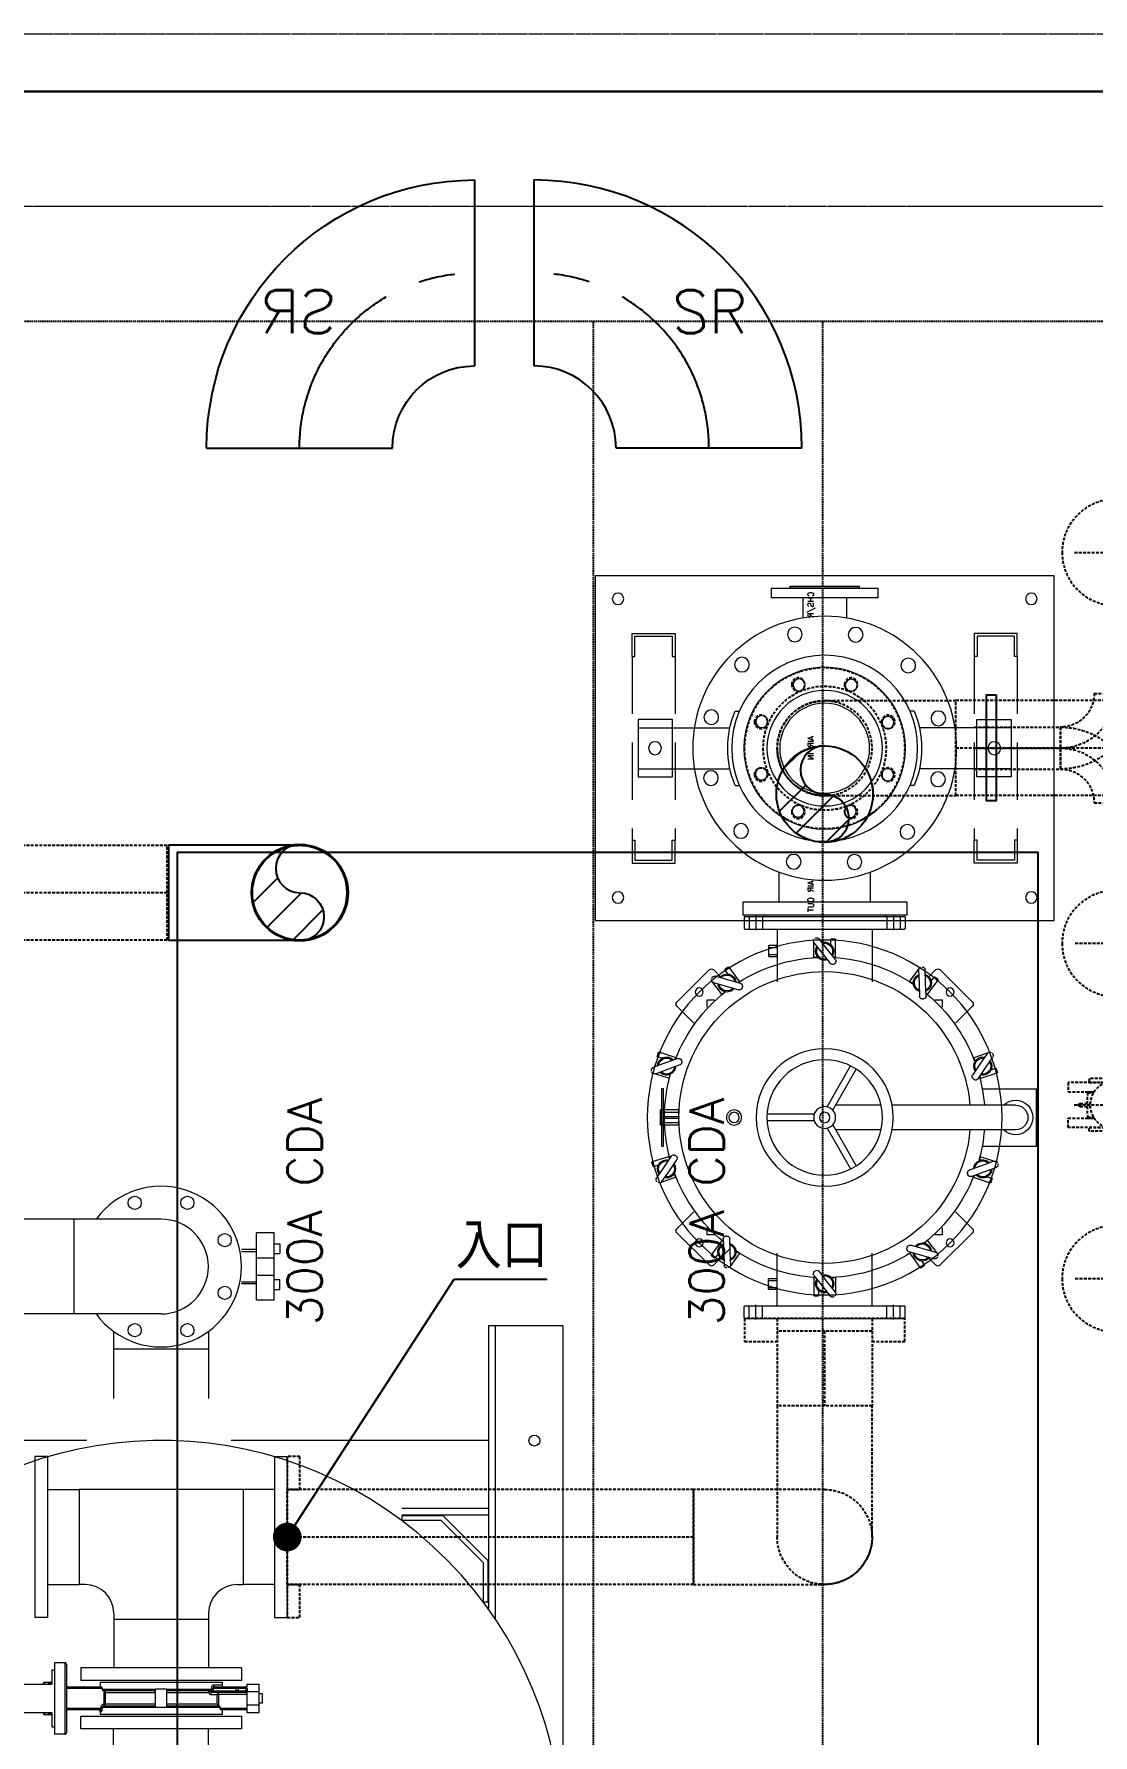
# Model space of a CAD drawing. Extents: x 0 to 160756, y 0 to 229247.
# Drawn here: x 57461 to 59306, y 101163 to 104125 of the extents above; entities that cross this region are included whole.
import ezdxf
from ezdxf.xclip import XClip

# ---------------------------------------------------------------- set-up
doc = ezdxf.new("R2010")
doc.units = 0
doc.header["$LTSCALE"] = 10
doc.header["$XCLIPFRAME"] = 2
for name, pattern in [('H12設備棟3F$0$CENTERK3', [2.749, 2.5, -0.083, 0.083, -0.083]), ('H12設備棟3F$0$CENTERK5', [6.916, 6.667, -0.083, 0.083, -0.083]), ('H12設備棟3F$0$HIDDEN', [0.375, 0.25, -0.125]), ('XCM7P30CDA$0$CENTER', [50.8, 31.75, -6.35, 6.35, -6.35]), ('XCM7P30CDA$0$DASHED', [0.75, 0.5, -0.25]), ('XCM7P30CDA$0$HIDDEN', [0.375, 0.25, -0.125]), ('XCM7Q30CDA-200K$0$ACAD_ISO04W100', [30, 24, -3, 0, -3]), ('XCM7Q30CDA-200K$0$DASHED', [0.75, 0.5, -0.25]), ('XCM7Q30CDA-200K$0$DASHED2', [9.525, 6.35, -3.175])]:
    doc.linetypes.add(name, pattern=pattern)
for name, color, linetype in [('H12設備棟3F$0$ARC-BEAM', 252, 'H12設備棟3F$0$HIDDEN'), ('H12設備棟3F$0$H-SIN', 252, 'H12設備棟3F$0$CENTERK5'), ('H12設備棟3F$0$K-SIN', 252, 'H12設備棟3F$0$CENTERK3'), ('H12設備棟3F$0$KABE1', 252, 'Continuous'), ('H12設備棟3F$0$\uf4c9\ue50a', 252, 'Continuous'), ('XCM7P30CDA$0$U-CDA-PIPE', 252, 'Continuous'), ('XCM7P30CDA$0$U-CDA-PIPE 2', 252, 'Continuous'), ('XCM7P30CDA$0$U-CDA-TXT-01', 252, 'Continuous'), ('XCM7Q30CDA-200K$0$UER-FUTUER', 9, 'Continuous'), ('XCM7Q30CDA-200K$0$圖層1', 1, 'Continuous')]:
    doc.layers.add(name, color=color, linetype=linetype)
doc.styles.add('XCM7P30CDA$0$aa-txt', font='simplex.shx', dxfattribs={"width": 0.8, "bigfont": 'chineset.shx'})
doc.styles.add('XCM7P30CDA$0$Standard', font='txt.shx', dxfattribs={"bigfont": 'chineset.shx'})
doc.styles.add('XCM7Q30CDA-200K$0$Standard', font='txt.shx', dxfattribs={"bigfont": 'chineset.shx'})
doc.dimstyles.new('XCM7Q30CDA-200K$0$STANDARD', dxfattribs={"dimtxt": 0.18, "dimasz": 0.18, "dimexe": 0.18, "dimexo": 0.0625, "dimgap": 0.09, "dimtad": 0, "dimtih": 1, "dimtoh": 1, "dimdec": 4, "dimzin": 0, "dimdsep": 46, "dimtxsty": 'XCM7Q30CDA-200K$0$Standard', "dimcen": 0.09, "dimadec": 0, "dimazin": 0, "dimtfac": 1, "dimtdec": 4, "dimtofl": 0, "dimtmove": 0, "dimatfit": 3, "dimfxl": 1, "dimtolj": 1, "dimtzin": 0, "dimarcsym": 0})

# ---------------------------------------------------------------- blocks, each defined once
blk = doc.blocks.new('H12設備棟3F')
at = {"layer": 'H12設備棟3F$0$ARC-BEAM'}
for p, q in [((54535.2, 103625.3), (62735.2, 103625.3)), ((58435.2, 99600.3), (58435.2, 103625.3)), ((58835.2, 99600.3), (58835.2, 103625.3))]:
    blk.add_line(p, q, dxfattribs=at)
at = {"layer": 'H12設備棟3F$0$H-SIN', "lineweight": 5}
blk.add_line((31421.4, 103825.3), (81271.4, 103825.3), dxfattribs=at)
at = {"layer": 'H12設備棟3F$0$K-SIN', "lineweight": 5}
blk.add_line((80531.4, 104125.3), (31241.4, 104125.3), dxfattribs=at)
at = {"layer": 'H12設備棟3F$0$KABE1', "linetype": 'Continuous', "lineweight": 30}
blk.add_line((54535.2, 104025.3), (62735.2, 104025.3), dxfattribs=at)
at = {"layer": 'H12設備棟3F$0$\uf4c9\ue50a'}
blk.add_lwpolyline([(57710.2, 100200.3), (59210.2, 100200.3), (59210.2, 102700.3), (57710.2, 102700.3)], close=True, dxfattribs=at)
blk = doc.blocks.new('XCM7Q30CDA-200K$0$冷卻器')
at = {"linetype": 'XCM7Q30CDA-200K$0$DASHED', "lineweight": 13, "ltscale": 20}
for p, q in [((-160, 335.6), (-200, 335.6)), ((-200, 335.6), (-200, 260.6)), ((-160, 330.6), (-195, 330.6)), ((-195, 330.6), (-195, 265.6)), ((-160, 335.6), (-160, 330.6)), ((-160, 335.6), (160, 335.6)), ((160, 335.6), (200, 335.6)), ((160, 335.6), (160, 330.6)), ((160, 330.6), (195, 330.6)), ((195, 330.6), (195, 265.6)), ((200, 335.6), (200, 260.6)), ((-200, 260.6), (-160, 260.6)), ((-195, 265.6), (-160, 265.6)), ((-160, 265.6), (-160, 260.6)), ((-160, 260.6), (160, 260.6)), ((195, 265.6), (160, 265.6)), ((160, 265.6), (160, 260.6)), ((200, 260.6), (160, 260.6)), ((-200, -335.6), (-200, -260.6)), ((-200, -260.6), (-160, -260.6)), ((-195, -330.6), (-195, -265.6)), ((-195, -265.6), (-160, -265.6)), ((-160, -265.6), (-160, -260.6)), ((-160, -260.6), (160, -260.6)), ((200, -260.6), (160, -260.6)), ((160, -265.6), (160, -260.6)), ((195, -265.6), (160, -265.6)), ((195, -330.6), (195, -265.6)), ((200, -335.6), (200, -260.6)), ((-160, -335.6), (-200, -335.6)), ((-160, -330.6), (-195, -330.6)), ((-160, -335.6), (-160, -330.6)), ((-160, -335.6), (160, -335.6)), ((160, -330.6), (195, -330.6)), ((160, -335.6), (160, -330.6)), ((160, -335.6), (200, -335.6))]:
    blk.add_line(p, q, dxfattribs=at)
at = {"lineweight": 13}
for p, q in [((-35.6, 325), (-35.6, 165.1)), ((35.6, 325), (35.6, 165.1)), ((-64.8, 156), (-64.8, 148.4)), ((64.8, 156), (64.8, 148.4)), ((267.4, 79.4), (215.7, 79.4)), ((-262, 37.8), (-226.7, 37.8)), ((-262, -37.8), (-226.7, -37.8)), ((267.4, -79.6), (215.7, -79.6)), ((-64.8, -156), (-64.8, -148.4)), ((-35.6, -325), (-35.6, -165.1)), ((35.6, -325), (35.6, -165.1)), ((64.8, -156), (64.8, -148.4))]:
    blk.add_line(p, q, dxfattribs=at)
for points in [[(-300, 400), (300, 400), (300, -400), (-300, -400)], [(-50.1, 325), (50.1, 325), (50.1, 264.9), (-50.1, 264.9)], [(267.4, -143), (290.8, -143), (290.8, 141.9), (267.4, 141.9)], [(-262, 92.4), (-278.7, 92.4), (-278.7, -92.4), (-262, -92.4)], [(290.8, 106.3), (293, 106.3), (293, -106.3), (290.8, -106.3)], [(-282, -60.1), (-278.7, -60.1), (-278.7, 60.1), (-282, 60.1)], [(-50.1, -325), (50.1, -325), (50.1, -264.9), (-50.1, -264.9)]]:
    blk.add_lwpolyline(points, close=True, dxfattribs=at)
for centre, radius in [((-260, 360), 10), ((260, 360), 10), ((0, 295.6), 11.3), ((0, 0), 229.9), ((-54, 197.6), 12.8), ((52, 198.1), 12.8), ((0, 0), 162), ((-145.6, 144.1), 12.8), ((144.1, 145.6), 12.8), ((0, 0), 140.9), ((-46.4, 109.5), 10.5), ((44.6, 110.2), 10.5), ((0, 0), 100.6), ((-198.1, 52), 12.8), ((0, 0), 78.3), ((197.6, 54), 12.8), ((197.6, 54), 12.8), ((-110.2, 44.6), 10.5), ((109.5, 46.4), 10.5), ((-197.6, -54), 12.8), ((-109.5, -46.4), 10.5), ((110.2, -44.6), 10.5), ((198.1, -52), 12.8), ((-44.6, -110.2), 10.5), ((46.4, -109.5), 10.5), ((-144.1, -145.6), 12.8), ((145.6, -144.1), 12.8), ((-52, -198.1), 12.8), ((54, -197.6), 12.8), ((0, -295.6), 11.3), ((-260, -360), 10), ((260, -360), 10)]:
    blk.add_circle(centre, radius, dxfattribs=at)
for start, end in [(67.435, 112.565), (247.435, 292.565)]:
    blk.add_arc((0, 0), 168.9, start, end, dxfattribs=at)
at = {"lineweight": 13, "char_height": 10, "width": 636.259, "attachment_point": 1, "style": 'XCM7Q30CDA-200K$0$Standard'}
for s, insert in [('CHS/R', (-272.6, 29.2)), ('AIR IN', (-21.6, 29.2)), ('AIR OUT', (230.3, 29.2))]:
    blk.add_mtext(s, dxfattribs=dict(at, insert=insert))
blk = doc.blocks.new('XCM7Q30CDA-200K$0$6F10K側')
at = {"layer": 'XCM7Q30CDA-200K$0$圖層1', "linetype": 'ByBlock', "lineweight": 13}
for p, q in [((0, 23), (0, 3)), ((280, 23), (280, 3))]:
    blk.add_line(p, q, dxfattribs=at)
at = {"layer": 'XCM7Q30CDA-200K$0$圖層1', "lineweight": 13}
for p, q in [((1, 24), (279, 24)), ((1, 2), (279, 2)), ((57.4, 2), (57.4, -89.8)), ((222.6, 2), (222.6, -89.8))]:
    blk.add_line(p, q, dxfattribs=at)
at = {"layer": 'XCM7Q30CDA-200K$0$圖層1', "linetype": 'XCM7Q30CDA-200K$0$DASHED2', "lineweight": 13}
for p, q in [((8.5, 24), (8.5, 2)), ((31.5, 24), (31.5, 2)), ((248.5, 24), (248.5, 2)), ((271.5, 24), (271.5, 2))]:
    blk.add_line(p, q, dxfattribs=at)
at = {"layer": 'XCM7Q30CDA-200K$0$圖層1', "linetype": 'XCM7Q30CDA-200K$0$ACAD_ISO04W100', "lineweight": 13}
for p, q in [((20, 26), (20, 0)), ((260, 26), (260, 0))]:
    blk.add_line(p, q, dxfattribs=at)
at = {"layer": 'XCM7Q30CDA-200K$0$圖層1', "linetype": 'ByBlock', "lineweight": 13}
for centre, start, end in [((1, 23), 90, 180), ((1, 3), 180, 270), ((279, 23), 0, 90), ((279, 3), 270, 0)]:
    blk.add_arc(centre, 1, start, end, dxfattribs=at)
blk = doc.blocks.new('XCM7Q30CDA-200K$0$A$C3A915B38')
at = {"lineweight": 20}
for p, q in [((32, 26.5), (0, 26.5)), ((0, 26.5), (0, 0)), ((32, 26.5), (32, 0)), ((32, 0), (0, 0))]:
    blk.add_line(p, q, dxfattribs=at)
at = {"linetype": 'XCM7Q30CDA-200K$0$DASHED2', "lineweight": 20}
for p, q in [((0, 22.2), (32, 22.2)), ((0, 4.2), (32, 4.2))]:
    blk.add_line(p, q, dxfattribs=at)
blk = doc.blocks.new('XCM7Q30CDA-200K$0$2分內牙')
at = {"lineweight": 18}
for p, q in [((0, 14.5), (0, 0)), ((19, 0), (0, 0)), ((18.5, 15), (0.5, 15)), ((19, 0), (19, 14.5))]:
    blk.add_line(p, q, dxfattribs=at)
at = {"linetype": 'XCM7Q30CDA-200K$0$DASHED2', "lineweight": 18}
for p, q in [((3.5, 15), (3.5, 0)), ((15.5, 15), (15.5, 0))]:
    blk.add_line(p, q, dxfattribs=at)
at = {"lineweight": 18}
for centre, start, end in [((0.5, 14.5), 90, 180), ((18.5, 14.5), 0, 90)]:
    blk.add_arc(centre, 0.5, start, end, dxfattribs=at)
blk = doc.blocks.new('XCM7Q30CDA-200K$0$A$Cb676c5ad')
at = {"lineweight": 13}
for p, q in [((289.9, 659.7), (297.5, 662.6)), ((289.9, 632), (289.9, 661.6)), ((290.8, 662.6), (297.5, 662.6)), ((298.5, 653.3), (298.5, 661.6)), ((304.5, 645.1), (318.6, 663.1)), ((327.7, 656.1), (313.5, 638)), ((328.1, 632), (328.1, 656.8)), ((290.3, 627), (304.5, 645.1)), ((293.5, 631), (290.8, 631)), ((313.5, 638), (299.4, 619.9)), ((327.2, 631), (320.8, 631)), ((51.6, 552.8), (108.2, 609.4)), ((111.7, 592.6), (117.2, 596.5)), ((112.7, 589.7), (117.2, 596.5)), ((144.5, 580.1), (115.3, 609.4)), ((127.5, 597.2), (115.3, 609.4)), ((123.4, 589.6), (118.5, 596.3)), ((133.1, 586.4), (133.9, 609.4)), ((145.4, 609), (144.6, 586)), ((159.9, 589.7), (145.3, 609.8)), ((292.6, 619.1), (291.1, 620.3)), ((458.1, 589.7), (475.5, 613.7)), ((474.4, 612.2), (482.3, 610)), ((476.8, 613.9), (482.3, 610)), ((477.6, 601.9), (482.5, 608.7)), ((477.6, 591.7), (499.7, 598.1)), ((490.5, 597.2), (502.7, 609.4)), ((490.5, 597.2), (502.7, 609.4)), ((509.8, 609.4), (566.4, 552.8)), ((129, 567.2), (111.5, 591.2)), ((132.4, 568.6), (130.3, 567)), ((132.3, 563.5), (133.1, 586.4)), ((144.6, 586), (143.7, 563.1)), ((159.7, 588.4), (154.5, 584.6)), ((452.8, 577.7), (452.2, 579.5)), ((455.5, 585.4), (477.6, 591.7)), ((460.4, 586.8), (458.3, 588.4)), ((480.8, 580.7), (458.7, 574.4)), ((502.8, 587), (480.8, 580.7)), ((487.7, 567), (482.5, 570.8)), ((489, 567.2), (503.6, 587.3)), ((80.9, 516.5), (51.6, 545.7)), ((80.9, 516.5), (51.6, 545.7)), ((117.1, 556.6), (104.4, 556.6)), ((104.4, 556.6), (104.4, 543.9)), ((138.8, 558.5), (136.9, 558.5)), ((513.6, 556.6), (500.9, 556.6)), ((513.6, 543.9), (513.6, 556.6)), ((537.1, 516.5), (566.4, 545.7)), ((537.1, 516.5), (566.4, 545.7)), ((28.9, 438.3), (16.1, 457.3)), ((48.7, 456.7), (25.1, 464.4)), ((25.6, 463.7), (38.4, 444.7)), ((38.4, 444.7), (51.2, 425.6)), ((49.3, 455.5), (47.3, 449.4)), ((558, 450.1), (558.6, 451.9)), ((564.8, 454.7), (586.3, 446.9)), ((569.5, 453), (568.7, 455.5)), ((569.3, 456.7), (597.5, 465.9)), ((586.3, 446.9), (607.9, 439)), ((592.3, 455.1), (600.2, 457.7)), ((595.7, 465.3), (600.8, 458.9)), ((598.8, 465.3), (600.8, 458.9)), ((8, 430.7), (10.1, 437.1)), ((36.8, 420.3), (8.6, 429.5)), ((10.4, 428.9), (10.1, 437.1)), ((19.2, 435.1), (11.3, 437.7)), ((41.7, 419.2), (28.9, 438.3)), ((38.9, 423.4), (38, 420.9)), ((49.9, 419), (48.3, 417.9)), ((313.2, 370.7), (354.2, 441.7)), ((323.1, 364.9), (364.1, 436)), ((582.4, 436.1), (560.8, 444)), ((580, 420.9), (578, 427)), ((581.2, 420.3), (604.8, 428)), ((604, 428.2), (582.4, 436.1)), ((583.5, 402), (678, 402)), ((678, 402), (678, 302)), ((290.7, 357.7), (208.7, 357.7)), ((407.2, 373.3), (328, 373.3)), ((641.7, 373.3), (426.7, 373.3)), ((290.7, 346.3), (208.7, 346.3)), ((313.2, 333.3), (354.2, 262.3)), ((323.1, 339.1), (364.1, 268)), ((407.2, 330.6), (328, 330.6)), ((641.7, 330.6), (426.7, 330.6)), ((583.5, 302), (678, 302)), ((36.8, 283.7), (13.2, 276)), ((14, 275.8), (35.6, 267.9)), ((35.6, 267.9), (57.2, 260)), ((38, 283.1), (40, 277)), ((579.6, 259.3), (566.8, 278.4)), ((568.1, 285), (569.7, 286.1)), ((576.3, 284.8), (589.1, 265.7)), ((579.1, 280.6), (580, 283.1)), ((581.2, 283.7), (609.4, 274.5)), ((598.8, 268.9), (606.7, 266.3)), ((607.6, 275.1), (607.9, 266.9)), ((610, 273.3), (607.9, 266.9)), ((31.7, 257.1), (10.1, 265)), ((19.2, 238.7), (17.2, 245.1)), ((22.3, 238.7), (17.2, 245.1)), ((25.7, 248.9), (17.8, 246.3)), ((48.7, 247.3), (20.5, 238.1)), ((53.2, 249.3), (31.7, 257.1)), ((48.5, 251), (49.3, 248.5)), ((60, 253.9), (59.4, 252.1)), ((568.7, 248.5), (570.7, 254.6)), ((569.3, 247.3), (592.9, 239.6)), ((592.4, 240.3), (579.6, 259.3)), ((589.1, 265.7), (601.9, 246.7)), ((80.9, 187.5), (51.6, 158.3)), ((80.9, 187.5), (51.6, 158.3)), ((537.1, 187.5), (566.4, 158.3)), ((537.1, 187.5), (566.4, 158.3)), ((108.2, 94.6), (51.6, 151.2)), ((104.4, 160.1), (104.4, 147.4)), ((566.4, 151.2), (509.8, 94.6)), ((513.6, 147.4), (513.6, 160.1)), ((104.4, 147.4), (117.1, 147.4)), ((129, 136.8), (114.4, 116.7)), ((115.2, 117), (137.2, 123.3)), ((130.3, 137), (135.5, 133.2)), ((137.2, 123.3), (159.3, 129.6)), ((162.5, 118.6), (140.4, 112.3)), ((165.2, 126.3), (165.8, 124.5)), ((458.3, 115.6), (463.5, 119.4)), ((473.4, 118), (474.3, 140.9)), ((479.2, 145.5), (481.1, 145.5)), ((485.7, 140.5), (484.9, 117.6)), ((485.6, 135.4), (487.7, 137)), ((489, 136.8), (506.5, 112.8)), ((500.9, 147.4), (513.6, 147.4)), ((127.5, 106.8), (115.3, 94.6)), ((127.5, 106.8), (115.3, 94.6)), ((140.4, 112.3), (118.3, 105.9)), ((140.4, 102.1), (135.5, 95.3)), ((141.2, 90.1), (135.7, 94)), ((143.6, 91.8), (135.7, 94)), ((159.9, 114.3), (142.5, 90.3)), ((157.6, 117.2), (159.7, 115.6)), ((458.1, 114.3), (472.7, 94.2)), ((472.6, 95), (473.4, 118)), ((484.9, 117.6), (484.1, 94.6)), ((490.5, 106.8), (502.7, 94.6)), ((490.5, 106.8), (502.7, 94.6)), ((494.6, 114.4), (499.5, 107.7)), ((505.3, 114.3), (500.8, 107.5)), ((506.3, 111.4), (500.8, 107.5)), ((289.9, 72), (289.9, 47.2)), ((290.3, 47.9), (304.5, 66)), ((290.8, 73), (297.2, 73)), ((304.5, 66), (318.6, 84.1)), ((327.7, 77), (313.5, 58.9)), ((324.5, 73), (327.2, 73)), ((325.4, 84.9), (326.9, 83.7)), ((328.1, 72), (328.1, 42.4)), ((313.5, 58.9), (299.4, 40.9)), ((319.5, 50.7), (319.5, 42.4)), ((328.1, 44.3), (320.5, 41.4)), ((327.2, 41.4), (320.5, 41.4))]:
    blk.add_line(p, q, dxfattribs=at)
for points in [[(28, 302), (25, 302), (25, 402), (28, 402)], [(28, 350.5), (55, 350.5), (55, 353.5), (28, 353.5)]]:
    blk.add_lwpolyline(points, close=True, dxfattribs=at)
for centre, radius in [((309, 352), 309), ((90.5, 570.5), 7), ((527.5, 570.5), 7), ((309, 352), 119.6), ((309, 352), 100.5), ((151.1, 352), 13.2), ((151.1, 352), 9), ((309, 352), 19.1), ((309, 352), 9.09), ((90.5, 133.5), 7), ((527.5, 133.5), 7)]:
    blk.add_circle(centre, radius, dxfattribs=at)
for centre, radius, start, end in [((290.8, 661.6), 0.957, 90, 180), ((309, 641.5), 15.8, 73.2576, 210.6102), ((309, 641.5), 13.9, 76.3772, 207.4905), ((297.5, 661.6), 0.957, 0, 90), ((322.4, 660.2), 4.78, 51.9339, 141.9339), ((323.9, 659), 4.78, 321.9339, 51.9339), ((309, 352), 279, 93.2643, 123.6279), ((294.1, 624), 4.78, 141.9339, 231.9339), ((290.8, 632), 0.957, 180, 270), ((309, 641.5), 15.8, 253.2576, 30.6102), ((309, 641.5), 13.9, 256.3772, 27.4905), ((309, 352), 279, 57.2643, 87.6279), ((327.2, 632), 0.957, 270, 0), ((309, 352), 254, 4.8217, 355.1783), ((111.7, 605.9), 5, 45, 135), ((112.3, 591.8), 0.957, 126, 216), ((117.7, 595.7), 0.957, 36, 126), ((138.8, 586.2), 15.8, 109.2576, 246.6102), ((138.8, 586.2), 13.9, 112.3772, 243.4905), ((138.7, 609.2), 4.78, 87.9339, 177.9339), ((140.6, 609.1), 4.78, 357.9339, 87.9339), ((138.8, 586.2), 15.8, 289.2576, 66.6102), ((138.8, 586.2), 13.9, 292.3772, 63.4905), ((295.6, 622.9), 4.78, 231.9339, 321.9339), ((479.2, 586.2), 15.8, 37.2576, 174.6102), ((479.2, 586.2), 13.9, 40.3772, 171.4905), ((476.3, 613.2), 0.957, 54, 144), ((481.7, 609.2), 0.957, 324, 54), ((501, 593.5), 4.78, 15.9339, 105.9339), ((506.3, 605.9), 5, 45, 135), ((501.5, 591.6), 4.78, 285.9339, 15.9339), ((309, 352), 279, 129.2643, 159.6279), ((129.7, 567.8), 0.957, 216, 306), ((137, 563.3), 4.78, 177.9339, 267.9339), ((139, 563.2), 4.78, 267.9339, 357.9339), ((159.2, 589.2), 0.957, 306, 36), ((456.8, 580.8), 4.78, 105.9339, 195.9339), ((457.4, 579), 4.78, 195.9339, 285.9339), ((458.8, 589.2), 0.957, 144, 234), ((479.2, 586.2), 15.8, 217.2576, 354.6102), ((479.2, 586.2), 13.9, 220.3772, 351.4905), ((309, 352), 279, 21.2643, 51.6279), ((488.3, 567.8), 0.957, 234, 324), ((55.1, 549.3), 5, 135, 225), ((562.9, 549.3), 5, 315, 45), ((20, 460), 4.78, 123.9339, 213.9339), ((33.6, 441.5), 15.8, 145.2576, 282.6102), ((21.6, 461.1), 4.78, 33.9339, 123.9339), ((33.6, 441.5), 13.9, 148.3772, 279.4905), ((33.6, 441.5), 15.8, 325.2576, 102.6102), ((33.6, 441.5), 13.9, 328.3772, 99.4905), ((48.4, 455.8), 0.957, 342, 72), ((562.5, 448.4), 4.78, 159.9339, 249.9339), ((563.1, 450.2), 4.78, 69.9339, 159.9339), ((569.6, 455.8), 0.957, 108, 198), ((584.4, 441.5), 15.8, 1.2576, 138.6102), ((584.4, 441.5), 13.9, 4.3772, 135.4905), ((597.8, 465), 0.957, 18, 108), ((599.9, 458.6), 0.957, 288, 18), ((8.9, 430.4), 0.957, 162, 252), ((11, 436.8), 0.957, 72, 162), ((309, 352), 279, 165.2643, 195.6279), ((37.1, 421.2), 0.957, 252, 342), ((45.7, 421.9), 4.78, 213.9339, 303.9339), ((47.3, 423), 4.78, 303.9339, 33.9339), ((584.4, 441.5), 15.8, 181.2576, 318.6102), ((584.4, 441.5), 13.9, 184.3772, 315.4905), ((309, 352), 279, 4.3888, 15.6279), ((580.9, 421.2), 0.957, 198, 288), ((605.6, 432.7), 4.78, 249.9339, 339.9339), ((606.2, 434.5), 4.78, 339.9339, 69.9339), ((641.7, 352), 30, 225.3707, 134.6293), ((641.7, 352), 21.4, 270, 90), ((309, 352), 279, 345.2643, 355.6112), ((11.8, 269.5), 4.78, 159.9339, 249.9339), ((12.4, 271.3), 4.78, 69.9339, 159.9339), ((33.6, 262.5), 15.8, 1.2576, 138.6102), ((33.6, 262.5), 13.9, 4.3772, 135.4905), ((37.1, 282.8), 0.957, 18, 108), ((570.7, 281), 4.78, 123.9339, 213.9339), ((584.4, 262.5), 15.8, 145.2576, 282.6102), ((572.3, 282.1), 4.78, 33.9339, 123.9339), ((584.4, 262.5), 13.9, 148.3772, 279.4905), ((580.9, 282.8), 0.957, 72, 162), ((584.4, 262.5), 15.8, 325.2576, 102.6102), ((584.4, 262.5), 13.9, 328.3772, 99.4905), ((607, 267.2), 0.957, 252, 342), ((609.1, 273.6), 0.957, 342, 72), ((18.1, 245.4), 0.957, 108, 198), ((33.6, 262.5), 15.8, 181.2576, 318.6102), ((20.2, 239), 0.957, 198, 288), ((33.6, 262.5), 13.9, 184.3772, 315.4905), ((48.4, 248.2), 0.957, 288, 18), ((309, 352), 279, 201.2643, 231.6279), ((54.9, 253.8), 4.78, 249.9339, 339.9339), ((55.5, 255.6), 4.78, 339.9339, 69.9339), ((309, 352), 279, 309.2643, 339.6279), ((569.6, 248.2), 0.957, 162, 252), ((596.4, 242.9), 4.78, 213.9339, 303.9339), ((598, 244), 4.78, 303.9339, 33.9339), ((55.1, 154.7), 5, 135, 225), ((562.9, 154.7), 5, 315, 45), ((138.8, 117.8), 15.8, 37.2576, 174.6102), ((138.8, 117.8), 13.9, 40.3772, 171.4905), ((129.7, 136.2), 0.957, 54, 144), ((160.6, 125), 4.78, 15.9339, 105.9339), ((161.2, 123.2), 4.78, 285.9339, 15.9339), ((309, 352), 279, 273.2643, 303.6279), ((479.2, 117.8), 15.8, 109.2576, 246.6102), ((479.2, 117.8), 13.9, 112.3772, 243.4905), ((479, 140.8), 4.78, 87.9339, 177.9339), ((481, 140.7), 4.78, 357.9339, 87.9339), ((479.2, 117.8), 15.8, 289.2576, 66.6102), ((479.2, 117.8), 13.9, 292.3772, 63.4905), ((488.3, 136.2), 0.957, 36, 126), ((111.7, 98.1), 5, 225, 315), ((116.5, 112.4), 4.78, 105.9339, 195.9339), ((117, 110.5), 4.78, 195.9339, 285.9339), ((138.8, 117.8), 15.8, 217.2576, 354.6102), ((138.8, 117.8), 13.9, 220.3772, 351.4905), ((136.3, 94.8), 0.957, 144, 234), ((141.7, 90.8), 0.957, 234, 324), ((309, 352), 279, 237.2643, 267.6279), ((159.2, 114.8), 0.957, 324, 54), ((458.8, 114.8), 0.957, 126, 216), ((477.4, 94.9), 4.78, 177.9339, 267.9339), ((479.3, 94.8), 4.78, 267.9339, 357.9339), ((500.3, 108.3), 0.957, 216, 306), ((506.3, 98.1), 5, 225, 315), ((505.7, 112.2), 0.957, 306, 36), ((290.8, 72), 0.957, 90, 180), ((309, 62.5), 15.8, 73.2576, 210.6102), ((309, 62.5), 13.9, 76.3772, 207.4905), ((309, 62.5), 15.8, 253.2576, 30.6102), ((309, 62.5), 13.9, 256.3772, 27.4905), ((322.4, 81.1), 4.78, 51.9339, 141.9339), ((323.9, 80), 4.78, 321.9339, 51.9339), ((327.2, 72), 0.957, 0, 90), ((294.1, 45), 4.78, 141.9339, 231.9339), ((295.6, 43.8), 4.78, 231.9339, 321.9339), ((320.5, 42.4), 0.957, 180, 270), ((327.2, 42.4), 0.957, 270, 0)]:
    blk.add_arc(centre, radius, start, end, dxfattribs=at)
at = {"linetype": 'ByBlock', "lineweight": 13}
blk.add_blockref('XCM7Q30CDA-200K$0$6F10K側', (169, 678), dxfattribs=at)
at = {"lineweight": 13, "rotation": 90}
blk.add_blockref('XCM7Q30CDA-200K$0$2分內牙', (226.4, 632.5), dxfattribs=at)
at = {"lineweight": 13}
blk.add_blockref('XCM7Q30CDA-200K$0$A$C3A915B38', (23, 338.8), dxfattribs=at)
at = {"linetype": 'ByBlock', "lineweight": 13, "xscale": -1, "rotation": 180}
blk.add_blockref('XCM7Q30CDA-200K$0$6F10K側', (169, 26), dxfattribs=at)
at = {"lineweight": 13, "xscale": -1, "rotation": 90}
blk.add_blockref('XCM7Q30CDA-200K$0$2分內牙', (226.4, 71.5), dxfattribs=at)
blk = doc.blocks.new('XCM7Q30CDA-200K$0$_Dot')
at = {"color": 0, "linetype": 'ByBlock', "lineweight": -2}
blk.add_line((-0.5, 0), (-1, 0), dxfattribs=at)
at = {"color": 0, "linetype": 'ByBlock', "const_width": 0.5}
blk.add_lwpolyline([(-0.25, 0, 1), (0.25, 0, 1)], format="xyb", close=True, dxfattribs=at)
blk = doc.blocks.new('XCM7P30CDA$0$A$C4A6822D7')
for p, q in [((0, 466.7), (0, 142.9)), ((466.7, 0), (142.9, 0))]:
    blk.add_line(p, q)
for radius in [466.7, 466.7, 142.9]:
    blk.add_arc((0, 0), radius, 0, 90)
at = {"color": 1, "linetype": 'XCM7P30CDA$0$CENTER'}
blk.add_arc((0, 0), 304.8, 0, 90, dxfattribs=at)
at = {"color": 0, "style": 'XCM7P30CDA$0$Standard'}
blk.add_text('SR', height=75, dxfattribs=at).set_placement((240.5, 199.7))
blk = doc.blocks.new('XCM7P30CDA$0$F22P2-CDA-07-C20-00$0$LRElbowDown-16.52')
for p, q in [((22.86, 8.26), (0, 8.26)), ((22.86, -8.26), (22.86, 8.26)), ((0, -8.26), (22.86, -8.26))]:
    blk.add_line(p, q)
blk.add_arc((0, 0), 8.26, 90, 270)
blk = doc.blocks.new('XCM7P30CDA$0$A$C16ced994')
at = {"color": 252, "linetype": 'XCM7P30CDA$0$DASHED'}
for p, q in [((-936.4, 1153.6), (-936.4, 1433.6)), ((-936.4, 1433.6), (-914.4, 1433.6)), ((-914.4, 1433.6), (-914.4, 1376.2)), ((-936.4, 1376.2), (-914.4, 1376.2)), ((-228.6, 1211), (-228.6, 1376.2)), ((-228.6, 1376.2), (0, 1376.2)), ((-82.7, 1065), (-82.6, 1293.6)), ((-936.4, 1211), (-914.4, 1211)), ((-914.4, 1211), (-914.4, 1153.6)), ((0, 1211), (-228.6, 1211)), ((-914.4, 1153.6), (-936.4, 1153.6)), ((-139.5, 953), (-82.6, 953)), ((-139.5, 913), (-139.5, 953)), ((-82.6, 913), (-82.6, 953))]:
    blk.add_line(p, q, dxfattribs=at)
for centre in [(-45.9, 30.9), (46, 30.9), (-110.9, -34), (-110.9, -125.9), (-46, -190.9), (45.9, -190.9)]:
    blk.add_circle(centre, 11.5, dxfattribs=at)
for centre, start, end in [((0, 1293.6), 359.9843, 179.9843), ((0, 1293.6), 270, 90), ((0, -80), 89.9843, 269.9843)]:
    blk.add_arc(centre, 82.6, start, end, dxfattribs=at)
at = {"layer": 'XCM7P30CDA$0$U-CDA-PIPE', "color": 252, "linetype": 'XCM7P30CDA$0$DASHED'}
for p, q in [((82.6, 1293.6), (82.5, 1065)), ((82.5, 1065), (-82.7, 1065)), ((82.5, 1065), (-82.7, 1065)), ((82.6, 935), (82.6, 1065)), ((82.6, 913), (82.6, 953)), ((82.6, 953), (139.5, 953)), ((139.5, 953), (139.5, 913)), ((82.6, 935), (-82.6, 935)), ((139.5, 913), (-139.5, 913)), ((576.6, 844.1), (435.3, 844.1)), ((457.9, 562.7), (459.5, 564.2)), ((459.5, 564.2), (469.8, 564.2)), ((434.7, 541.2), (729.6, 541.2)), ((442.4, 541.2), (442.4, 541.2)), ((442.4, 541.2), (442.4, 541.2)), ((445, 543.8), (463.2, 543.8)), ((445, 538.6), (463.2, 538.6)), ((457, 543.8), (457.9, 562.7)), ((457.9, 519.8), (457, 538.6)), ((457.9, 562.7), (468.8, 562.7)), ((459.5, 518.2), (457.9, 519.8)), ((457.9, 519.8), (468.8, 519.8)), ((459.5, 518.2), (469.8, 518.2)), ((-1145.6, 254.3), (-3578.1, 255)), ((-1145.6, 254.3), (-1145.6, 89.1)), ((576.6, 260.3), (435.3, 260.3)), ((-1145.6, 171.7), (-3578.1, 172.4)), ((-1145.6, 89.1), (-3578.1, 89.8)), ((0, 2.6), (228.6, 2.5)), ((228.6, 2.5), (228.6, -162.7)), ((1583.5, 2.5), (228.6, 2.3)), ((228.6, 2.3), (228.6, -162.9)), ((260.6, -43.5), (410.9, -43.7)), ((1583.5, -80.1), (228.6, -80.3)), ((260.6, -80), (410.8, -80.2)), ((260.5, -116.5), (410.8, -116.7)), ((228.6, -162.7), (0, -162.6)), ((1583.6, -162.7), (228.6, -162.9)), ((435.3, -420.7), (601.2, -420.7)), ((435.3, -420.7), (576.6, -420.7))]:
    blk.add_line(p, q, dxfattribs=at)
for points in [[(488.1, 580.2), (424.1, 580.2), (424.1, 564.2), (469.8, 564.2)], [(523.9, 580.2), (551.2, 580.2), (551.2, 587), (460.7, 587), (460.7, 580.2), (488.1, 580.2)], [(486.7, 502.2), (424.1, 502.2), (424.1, 518.2), (469.8, 518.2)], [(490.7, 495.4), (460.7, 495.4), (460.7, 502.2), (486.7, 502.2)]]:
    blk.add_lwpolyline(points, dxfattribs=at)
for points in [[(542.5, 15.1, -0.414214), (410.7, -116.7), (410.7, -43.7, 0.414214), (469.5, 15.1)], [(542.5, -175.4, 0.414214), (410.7, -43.7), (410.7, -116.7, -0.414214), (469.5, -175.4)]]:
    blk.add_lwpolyline(points, format="xyb", close=True, dxfattribs=at)
for centre, radius in [((506, 843.7), 92.4), ((506, 259.9), 92.4), ((0, -80), 140), ((0, -80), 107.5), ((0, -80), 82.6), ((110.9, -34.1), 11.5), ((110.9, -126), 11.5), ((506, -421.1), 92.4)]:
    blk.add_circle(centre, radius, dxfattribs=at)
for centre, radius, start, end in [((506, 541.2), 42.9, 31.1866, 238.8134), ((445, 541.2), 2.61, 90, 180), ((445, 541.2), 2.61, 180, 270), ((410.7, 15.1), 95.2, 270, 0), ((410.7, -175.4), 95.2, 0, 90)]:
    blk.add_arc(centre, radius, start, end, dxfattribs=at)
at = {"layer": 'XCM7P30CDA$0$U-CDA-PIPE 2', "color": 252, "linetype": 'XCM7P30CDA$0$DASHED'}
for p, q in [((-936.4, 1376.2), (-936.4, 1211)), ((-228.6, 1376.2), (-936.4, 1376.2)), ((-228.6, 1376.2), (-228.6, 1211)), ((-228.6, 1293.6), (-936.4, 1293.6)), ((-228.6, 1211), (-936.4, 1211)), ((-82.6, 935), (-82.6, 1065)), ((0, 935), (0, 1065))]:
    blk.add_line(p, q, dxfattribs=at)
blk = doc.blocks.new('XCM7P30CDA$0$A$Cfda3b9ca')
at = {"layer": 'XCM7P30CDA$0$U-CDA-PIPE 2'}
h = blk.add_hatch(dxfattribs=at)
h.set_pattern_fill('ANSI31', color=256, scale=15, style=0)
h.set_pattern_definition([(45, (-38333.75, -64080.742), (-33.67596, 33.67596), [])])
edge = h.paths.add_edge_path()
edge.add_arc((0, 0), 84.1, 90, 270)
edge.add_arc((0, -42.1), 42.1, 270, 450)
edge.add_arc((0, 42.1), 42.1, 90, 270, ccw=False)
blk.add_lwpolyline([(0, -84.1, -1), (0, 84.1, 1), (0, 0, -1)], format="xyb", close=True, dxfattribs=at)
for radius in [84.1, 82.6]:
    blk.add_circle((0, 0), radius, dxfattribs=at)
blk = doc.blocks.new('XCM7P30CDA')
at = {"layer": 'XCM7P30CDA$0$U-CDA-PIPE 2', "color": 1, "linetype": 'XCM7P30CDA$0$HIDDEN'}
blk.add_circle((57923.8, 102630), 82.6, dxfattribs=at)
at = {"xscale": -1, "rotation": 180}
blk.add_blockref('XCM7P30CDA$0$A$C16ced994', (58838.2, 102801.6), dxfattribs=at)
blk.add_blockref('XCM7P30CDA$0$A$Cfda3b9ca', (57923.8, 102630))
at = {"layer": 'XCM7P30CDA$0$U-CDA-PIPE', "xscale": -1}
blk.add_blockref('XCM7P30CDA$0$A$C4A6822D7', (58228.1, 103404.4), dxfattribs=at)
at = {"layer": 'XCM7P30CDA$0$U-CDA-PIPE'}
blk.add_blockref('XCM7P30CDA$0$A$C4A6822D7', (58331.8, 103404.4), dxfattribs=at)
at = {"layer": 'XCM7P30CDA$0$U-CDA-PIPE', "xscale": 10, "yscale": 10, "zscale": 10, "rotation": 180}
blk.add_blockref('XCM7P30CDA$0$F22P2-CDA-07-C20-00$0$LRElbowDown-16.52', (57923.8, 102630), dxfattribs=at)
at = {"layer": 'XCM7P30CDA$0$U-CDA-TXT-01', "style": 'XCM7P30CDA$0$aa-txt'}
for p in [(57962.3, 101876.8), (58662.5, 101876.8)]:
    blk.add_text('300A CDA  ', height=60, rotation=90, dxfattribs=at).set_placement(p)
blk = doc.blocks.new('XCM7Q30CDA-200K$0$A$C3f8f34e0')
at = {"linetype": 'Continuous', "lineweight": 13}
for p, q in [((847.8, 1208.5), (-755.2, 1208.5)), ((847.8, 1208.5), (847.8, 1043.5)), ((999.8, 1208.5), (847.8, 1208.5)), ((1139.8, 1156.3), (1166.4, 1156.3)), ((1139.8, 1156.3), (1166.4, 1156.3)), ((1196.7, 1184.5), (1166.4, 1184.5)), ((1166.4, 1141.2), (1166.4, 1184.5)), ((1196.7, 1141.2), (1196.7, 1184.5)), ((1196.7, 1165.7), (1206.7, 1165.7)), ((1206.7, 1165.7), (1206.7, 1148.7)), ((1140.3, 1152.5), (1166.4, 1152.5)), ((1140.3, 1152.5), (1166.4, 1152.5)), ((1166.4, 1141.2), (1196.7, 1141.2)), ((1166.4, 1110.8), (1166.4, 1141.2)), ((1196.7, 1148.7), (1206.7, 1148.7)), ((1196.7, 1110.8), (1196.7, 1141.2)), ((1140.3, 1099.5), (1166.4, 1099.5)), ((1140.3, 1099.5), (1166.4, 1099.5)), ((1166.4, 1110.8), (1196.7, 1110.8)), ((1166.4, 1068), (1166.4, 1110.8)), ((1196.7, 1068), (1196.7, 1110.8)), ((1196.7, 1103.3), (1206.7, 1103.3)), ((1206.7, 1086.3), (1206.7, 1103.3)), ((1166.4, 1095.7), (1139.8, 1095.7)), ((1166.4, 1095.7), (1139.8, 1095.7)), ((1166.4, 1068), (1196.7, 1068)), ((1196.7, 1086.3), (1206.7, 1086.3)), ((847.8, 1043.5), (-755.2, 1043.5)), ((999.8, 1043.5), (847.8, 1043.5)), ((917.3, 1012.9), (917.3, 983)), ((1082.3, 1012.9), (1082.3, 983)), ((917.2, 983), (1082.4, 983)), ((917.3, 983), (917.3, 896.3)), ((1082.3, 983), (1082.3, 896.3)), ((810.1, 424), (815.1, 424)), ((810.1, 399), (810.1, 424)), ((815.1, 436.5), (832.1, 436.5)), ((815.1, 311.5), (815.1, 436.5)), ((832.1, 436.5), (832.1, 311.5)), ((835.1, 433.5), (835.1, 314.5)), ((750.1, 399), (810.1, 399)), ((795.1, 399), (795.1, 400.5)), ((797, 402.5), (803.1, 402.5)), ((797.1, 402.5), (797.1, 399)), ((803.1, 402.5), (803.1, 399)), ((805.1, 400.5), (805.1, 399)), ((807, 402.5), (810.1, 402.5)), ((807.1, 399), (807.1, 402.5)), ((835.1, 394), (896.4, 394)), ((897.1, 391), (835.1, 391)), ((894.1, 394), (894.1, 402)), ((894.1, 402), (1106.1, 402)), ((897.1, 390), (897.1, 391)), ((897.1, 390), (990.1, 390)), ((990.1, 387), (899.6, 387)), ((899.6, 387), (899.9, 387)), ((899.9, 387), (899.9, 363.9)), ((990.1, 358), (990.1, 390)), ((1010.1, 390), (990.1, 390)), ((1010.1, 390), (1087.5, 390)), ((1010.1, 358), (1010.1, 390)), ((1084.9, 387), (1010.1, 387)), ((1087.5, 391), (1087.5, 390)), ((1090.7, 391), (1087.5, 391)), ((1090.7, 390), (1087.5, 390)), ((1089.9, 387), (1130.8, 387)), ((1130.8, 391), (1090.7, 391)), ((1090.7, 391), (1090.7, 390)), ((1106, 397), (1090.8, 397)), ((1093.4, 394), (1131.5, 394)), ((1106.1, 402), (1106.1, 397)), ((1130.8, 387), (1130.8, 391)), ((1134.5, 391), (1130.8, 391)), ((1134.5, 387), (1130.8, 387)), ((1131.5, 394), (1133, 394)), ((1133, 394), (1146.1, 394)), ((1134.5, 391), (1134.5, 387)), ((1147.6, 391), (1134.5, 391)), ((1134.5, 387), (1147.6, 387)), ((1146.1, 394), (1147.1, 394)), ((1147.1, 394), (1150.1, 394)), ((1147.6, 387), (1147.6, 391)), ((1150.1, 391), (1147.6, 391)), ((1147.6, 387), (1150.1, 387)), ((1149.9, 386), (1170.1, 386)), ((1150.1, 399), (1170.1, 399)), ((1150.1, 394), (1150.1, 399)), ((1150.1, 391), (1150.1, 387)), ((1170.1, 399), (1170.1, 386)), ((1170.1, 386), (1170.1, 362)), ((835.1, 357), (894.7, 357)), ((894.7, 358), (897.6, 358)), ((894.7, 358), (894.7, 357)), ((894.7, 357), (897.6, 357)), ((897.6, 357), (897.6, 358)), ((990.1, 358), (897.6, 358)), ((899.9, 363.9), (900.4, 361)), ((899.9, 363.9), (902.8, 363.9)), ((900.4, 361), (990.1, 361)), ((902.8, 384.1), (990.1, 384.1)), ((902.8, 363.9), (902.8, 384.1)), ((990.1, 363.9), (902.8, 363.9)), ((1010.1, 358), (990.1, 358)), ((1010.1, 384.1), (1082.8, 384.1)), ((1097.3, 363.9), (1010.1, 363.9)), ((1010.1, 361), (1100.5, 361)), ((1103.1, 358), (1010.1, 358)), ((1085.8, 381), (1097.3, 381)), ((1131.5, 384), (1088.3, 384)), ((1097.3, 381), (1097.3, 363.9)), ((1100.2, 381), (1097.3, 381)), ((1100.2, 381), (1100.2, 384)), ((1150.1, 381), (1100.2, 381)), ((1100.2, 381), (1100.2, 361)), ((1100.5, 361), (1100.2, 361)), ((1103.1, 358), (1103.1, 357)), ((1103.1, 357), (1150.1, 357)), ((1133, 384), (1131.5, 384)), ((1146.1, 384), (1133, 384)), ((1147.1, 384), (1146.1, 384)), ((1150.1, 384), (1147.1, 384)), ((1150.1, 362), (1150.1, 384)), ((1170.1, 362), (1150.1, 362)), ((1150.1, 349), (1150.1, 362)), ((1170.1, 382.5), (1176.1, 382.5)), ((1176.1, 365.5), (1170.1, 365.5)), ((1170.1, 362), (1170.1, 349)), ((1176.1, 382.5), (1176.1, 365.5)), ((810.1, 349), (750.1, 349)), ((795.1, 347.5), (795.1, 349)), ((803.1, 345.5), (797, 345.5)), ((797.1, 349), (797.1, 345.5)), ((803.1, 349), (803.1, 345.5)), ((805.1, 349), (805.1, 347.5)), ((810.1, 345.5), (807, 345.5)), ((807.1, 349), (807.1, 345.5)), ((810.1, 324), (810.1, 349)), ((893.3, 354), (835.1, 354)), ((894.1, 346), (894.1, 351)), ((1106.1, 346), (894.1, 346)), ((894.2, 351), (896.3, 351)), ((1150.1, 354), (1103.8, 354)), ((1106.1, 354), (1106.1, 346)), ((1170.1, 349), (1150.1, 349)), ((815.1, 324), (810.1, 324)), ((832.1, 311.5), (815.1, 311.5))]:
    blk.add_line(p, q, dxfattribs=at)
at = {"lineweight": 13}
for p, q in [((1570.1, 1023), (1570.1, 529.5)), ((1700.1, 1023), (1570.1, 1023)), ((1582.1, 1023), (1582.1, 512.2)), ((1700.1, 1023), (1700.1, 255)), ((870.4, 822.9), (-796.2, 822.9)), ((1569.1, 822.9), (1122.2, 822.9)), ((802.1, 795), (780.1, 795)), ((780.1, 795), (780.1, 515)), ((802.1, 795), (802.1, 515)), ((1197.7, 795), (1219.7, 795)), ((1197.7, 795), (1197.7, 515)), ((1219.7, 795), (1219.7, 515)), ((802.5, 737.6), (857.1, 737.6)), ((857.1, 737.6), (857.1, 572.4)), ((1143.1, 737.6), (857.1, 737.6)), ((1197.7, 737.6), (1143.1, 737.6)), ((1143.1, 737.6), (1143.1, 572.4)), ((1569.1, 704.9), (1419.1, 704.9)), ((1569.1, 692.9), (1419.1, 692.9)), ((1491.2, 691.9), (1419.1, 691.9)), ((1419.1, 691.9), (1419.1, 683.9)), ((1487.9, 683.9), (1419.1, 683.9)), ((1561.1, 610.7), (1487.9, 683.9)), ((1569.1, 614), (1491.2, 691.9)), ((1561.1, 610.7), (1561.1, 541.9)), ((1569.1, 614), (1569.1, 541.9)), ((802.5, 572.4), (857.1, 572.4)), ((867.5, 572.4), (857.1, 572.4)), ((1132.7, 572.4), (1143.1, 572.4)), ((1197.7, 572.4), (1143.1, 572.4)), ((1561.1, 541.9), (1569.1, 541.9)), ((802.1, 515), (780.1, 515)), ((917.5, 522.4), (917.5, 512)), ((917.5, 512), (1082.7, 512)), ((917.6, 512), (917.6, 427)), ((1082.6, 512), (1082.6, 427)), ((1082.7, 522.4), (1082.7, 512)), ((1197.7, 515), (1219.7, 515)), ((860.1, 427), (860.1, 405)), ((1140.1, 427), (860.1, 427)), ((1140.1, 427), (1140.1, 405)), ((1140.1, 405), (860.1, 405)), ((860.1, 321), (860.1, 343)), ((860.1, 343), (1140.1, 343)), ((1140.1, 343), (1140.1, 321)), ((1140.1, 321), (860.1, 321)), ((917.3, 266), (917.3, 321)), ((1082.3, 266), (1082.3, 321))]:
    blk.add_line(p, q, dxfattribs=at)
at = {"linetype": 'Continuous', "lineweight": 13, "flags": 128}
for points in [[(896.4, 394), (896.6, 393.8), (896.8, 393.3), (897, 392.5), (897, 391.6), (897.1, 391)], [(1086, 385.5), (1088, 386), (1089.9, 387)], [(1087.5, 390), (1087.4, 389.2), (1087, 388.5)], [(1090.8, 397), (1089.6, 396.5), (1088.5, 395.3), (1087.8, 393.3), (1087.6, 392.2), (1087.5, 391)], [(1090.7, 390), (1090.5, 388.4), (1089.9, 387)], [(1133, 394), (1133.6, 393.8), (1134.1, 393.1), (1134.4, 392.1), (1134.5, 391)], [(1133, 384), (1133.6, 384.2), (1134.1, 384.9), (1134.4, 385.9), (1134.5, 387)], [(1146.1, 394), (1146.6, 393.8), (1147.1, 393.1), (1147.5, 392.1), (1147.6, 391)], [(1147.6, 387), (1147.5, 385.9), (1147.1, 384.9), (1146.6, 384.2), (1146.1, 384)], [(896.3, 351), (896.7, 351.5), (897.2, 352.8), (897.5, 354.7), (897.6, 357)], [(1103.8, 354), (1103.5, 354.2), (1103.3, 354.7), (1103.2, 355.5), (1103.1, 356.4), (1103.1, 357)]]:
    blk.add_lwpolyline(points, dxfattribs=at)
at = {"linetype": 'Continuous', "lineweight": 13}
for centre in [(953.9, 1236.9), (1045.7, 1236.9), (1110.7, 1171.9), (1110.7, 1080.1), (953.9, 1015.1), (1045.7, 1015.1)]:
    blk.add_circle(centre, 11.5, dxfattribs=at)
at = {"lineweight": 13}
blk.add_circle((1650.3, 823), 9.5, dxfattribs=at)
at = {"linetype": 'Continuous', "lineweight": 13}
for centre, radius, start, end in [((999.8, 1126), 140, 216.1063, 143.8937), ((999.8, 1126), 82.5, 270, 90), ((832.1, 433.5), 3, 0, 89.9813), ((797.1, 400.5), 2, 89.9821, 180), ((803.1, 400.5), 2, 0, 89.9821), ((807.1, 400.5), 2, 89.9821, 180), ((900.1, 390), 3.03, 180.6596, 261.4071), ((898.8, 383), 4.15, 15.3492, 74.433), ((1085.7, 384.3), 2.89, 106.8244, 183.7654), ((1086.9, 379.5), 6.09, 98.4154, 131.4422), ((1084.4, 390), 2.99, 279.0146, 330.0301), ((1083.9, 385.2), 2.09, 9.6557, 62.2692), ((1088.5, 386.8), 2.8, 206.576, 267.2847), ((1081.6, 374.3), 15.2, 56.571, 68.9746), ((1093.7, 391.1), 2.95, 96.1126, 181.2946), ((1093.7, 396.9), 2.9, 177.6221, 263.5071), ((1109.1, 397), 3, 180.2364, 270), ((1134.2, 391.7), 3.55, 139.6093, 191.3691), ((1134.2, 386.3), 3.55, 168.6309, 220.3907), ((1147.1, 391), 3, 0, 90), ((1147.1, 387), 3, 270, 360), ((891.9, 356.5), 2.86, 299.2949, 10.2195), ((900.8, 357.9), 6.06, 98.3505, 179.2134), ((900.7, 357.9), 3.1, 96.1526, 177.7187), ((899.9, 363.9), 2.95, 280.5602, 1.1522), ((1086.6, 384.7), 3.8, 189.5521, 258.0757), ((1088.6, 381.2), 2.8, 95.0606, 184.2936), ((1100.3, 381.1), 2.95, 91.0991, 181.0561), ((1101.4, 365.1), 4.2, 195.745, 254.0373), ((1100.1, 358), 3.03, 0.6596, 81.4071), ((797.1, 347.5), 2, 180, 269.9821), ((803.1, 347.5), 2, 269.9821, 0), ((807.1, 347.5), 2, 180, 269.9821), ((891.1, 351), 3, 0.3949, 90), ((893.3, 351), 2.97, 359.4105, 89.3981), ((832.1, 314.5), 3, 269.9813, 0)]:
    blk.add_arc(centre, radius, start, end, dxfattribs=at)
at = {"lineweight": 13}
for centre, radius, start, end in [((1000.1, 123.1), 700, 319.8814, 310.0871), ((867.5, 522.4), 50, 0, 90), ((1132.7, 522.4), 50, 90, 180)]:
    blk.add_arc(centre, radius, start, end, dxfattribs=at)
at = {"lineweight": 13, "insert": (1673.3, 1202.4), "char_height": 80, "width": 1570.211, "attachment_point": 3, "style": 'XCM7Q30CDA-200K$0$Standard'}
blk.add_mtext('入口', dxfattribs=at)
at = {"lineweight": 13}
blk.add_leader([(1219.7, 655), (1510.3, 1103.8), (1672.6, 1103.8)], dimstyle='XCM7Q30CDA-200K$0$STANDARD', override={"dimasz": 50, "dimtad": 0, "dimldrblk": 'XCM7Q30CDA-200K$0$_Dot'}, dxfattribs=at)
blk = doc.blocks.new('XCM7Q30CDA-200K')
at = {"layer": 'XCM7Q30CDA-200K$0$UER-FUTUER'}
h = blk.add_hatch(dxfattribs=at)
h.set_pattern_fill('ANSI31', color=256, scale=15, style=0)
h.set_pattern_definition([(45, (20504.48, 38720.907), (-33.67596, 33.67596), [])])
edge = h.paths.add_edge_path()
edge.add_arc((58838.2, 102801.6), 84.1, 90, 270)
edge.add_arc((58838.2, 102759.6), 42.1, 270, 450)
edge.add_arc((58838.2, 102843.7), 42.1, 90, 270, ccw=False)
blk.add_lwpolyline([(59136.7, 102974.7), (59137.1, 102789.9), (59120.4, 102789.8), (59120, 102974.6)], close=True, dxfattribs=at)
blk.add_lwpolyline([(58838.2, 102717.5, -1), (58838.2, 102885.8, 1), (58838.2, 102801.6, -1)], format="xyb", close=True, dxfattribs=at)
blk.add_circle((58838.2, 102801.6), 84.1, dxfattribs=at)
for name, p, xscale, rotation in [('XCM7Q30CDA-200K$0$冷卻器', (58838.2, 102881.6), -1.000000000000001, 90), ('XCM7Q30CDA-200K$0$A$Cb676c5ad', (58529.2, 102590.6), -1, 180)]:
    blk.add_blockref(name, p, dxfattribs=dict(at, xscale=xscale, rotation=rotation))
blk.add_blockref('XCM7Q30CDA-200K$0$A$C3f8f34e0', (56682.2, 100853), dxfattribs=at)

msp = doc.modelspace()

# ---------------------------------------------------------------- block references
for name in ['XCM7P30CDA', 'XCM7Q30CDA-200K']:
    msp.add_blockref(name, (0, 0))
ref = msp.add_blockref('H12設備棟3F', (0, 0))
XClip(ref).set_block_clipping_path([(52480.8428845762, 60066.8604644329), (84559.6547477046, 105824.4625800119)])

doc.saveas('drawing.dxf')
